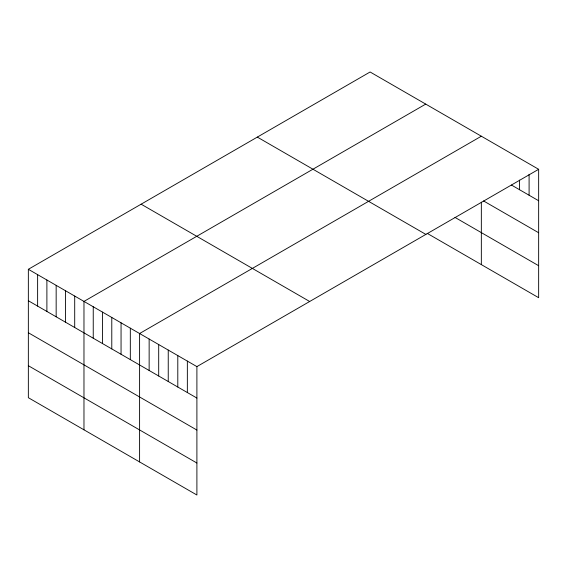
<?xml version="1.0" encoding="UTF-8"?>
<svg xmlns="http://www.w3.org/2000/svg" width="567" height="567" viewBox="0 0 567 567"><rect width="100%" height="100%" fill="white"/><g stroke="black" fill="none" stroke-linecap="round" stroke-linejoin="round"><path stroke-width="0.85" d="M538.65 169.299L196.898 366.608L196.898 495.012L28.35 397.701L28.35 269.297L370.102 71.988L538.65 169.299L538.65 297.703L427.149 233.328M425.725 104.101L83.973 301.41L83.973 429.814M481.34 136.215L139.595 333.524L139.595 461.928M511.462 185.055L538.65 200.753M483.545 200.931L538.65 232.746M454.961 217.388L538.65 265.71M257.326 137.101L425.874 234.412M141.126 204.184L309.674 301.495M28.35 269.297L196.898 366.608M28.35 300.744L196.898 398.055M28.35 332.744L196.898 430.055M28.35 365.708L196.898 463.019M529.096 174.267L529.096 195.239M519.549 180.115L519.549 189.718M481.34 202.192L481.34 264.619M187.351 361.094L187.351 392.541M177.797 355.58L177.797 387.027M168.243 350.066L168.243 381.513M158.696 344.552L158.696 375.999M149.142 339.038L149.142 370.485M130.325 328.173L130.325 359.62M121.055 322.814L121.055 354.269M111.784 317.463L111.784 348.918M102.514 312.112L102.514 343.567M93.243 306.761L93.243 338.208M74.702 296.059L74.702 327.506M65.432 290.708L65.432 322.155M56.161 285.35L56.161 316.804M46.891 279.999L46.891 311.453M37.62 274.648L37.62 306.095"/></g></svg>
